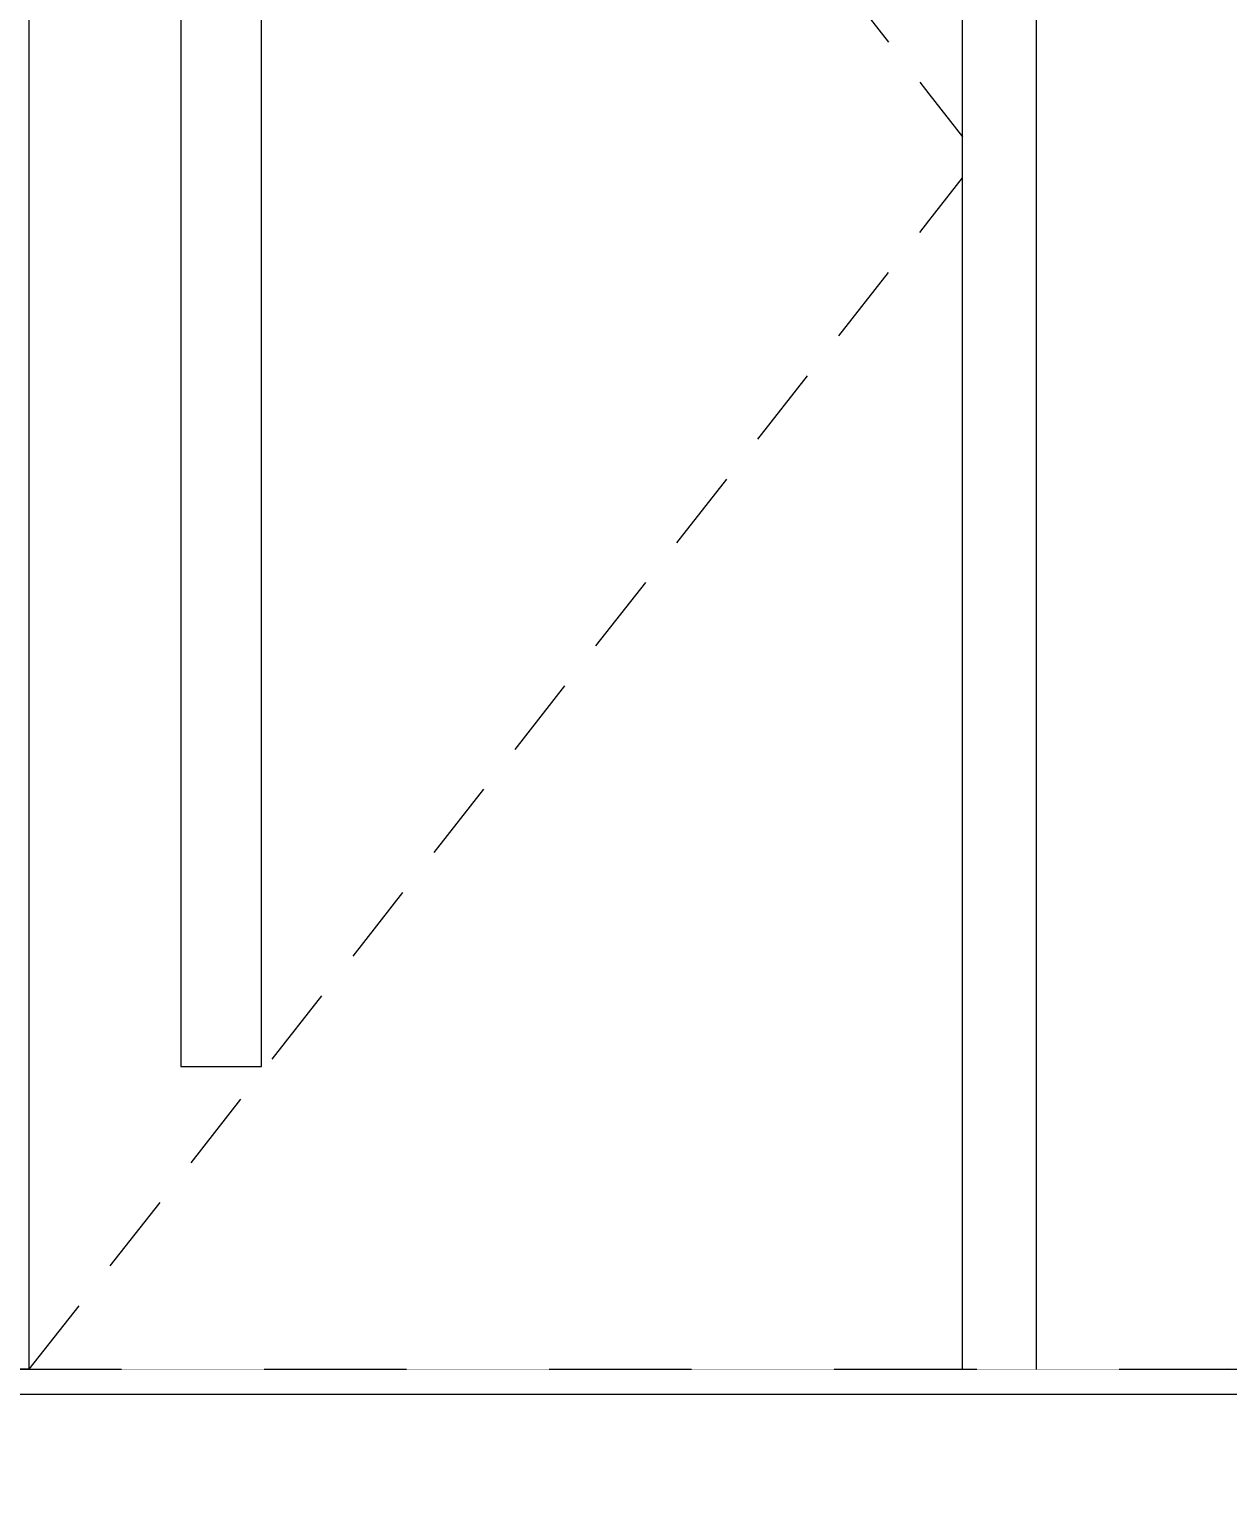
# Model space of a CAD drawing. Header units: millimetres. Extents: x -48147 to 1436659, y -488302 to 18123.
# Drawn here: x 1418390 to 1419576, y -471004 to -469555 of the extents above; entities that cross this region are included whole.
import ezdxf

# ---------------------------------------------------------------- set-up
doc = ezdxf.new("R2010")
doc.units = ezdxf.units.MM
doc.header["$MEASUREMENT"] = 0
doc.linetypes.add('Dashed', pattern=[2822.222233, 1411.111116, -1411.111116])
doc.linetypes.add('Wipeout_Contour', pattern=[1000, 0, -1000])
doc.layers.add('0_Pen_No__105', color=7, linetype='Continuous', lineweight=15, true_color=0xa6a6a6)
doc.layers.add('New_ArchiCAD Doors_Pen_No__63', color=7, linetype='Continuous', lineweight=20, true_color=0x606060)
for name, color, linetype in [('New_A-20-M_Floor_Slab', 7, 'Continuous'), ('New_A-25-M_Wall_Int', 7, 'Continuous'), ('New_A-95-D_1_20', 7, 'Continuous'), ('New_ArchiCAD Doors', 7, 'Continuous')]:
    doc.layers.add(name, color=color, linetype=linetype)
doc.layers.add('New_A-20-M_Floor_Slab_Pen_No__4', color=7, linetype='Continuous', lineweight=20)
doc.layers.add('New_A-95-D_1_20_Pen_No__1', color=7, linetype='Continuous', lineweight=13)
doc.styles.add('GENERATED_STYLE_1', font='')
doc.styles.get('GENERATED_STYLE_1').set_extended_font_data('Arial')
doc.dimstyles.new('GENERATED_STYLE__3', dxfattribs={"dimtxt": 125, "dimasz": 47.5, "dimexe": 0.18, "dimexo": 50, "dimgap": 0.09, "dimtad": 1, "dimdec": 0, "dimzin": 0, "dimdsep": 46, "dimtxsty": 'GENERATED_STYLE_1', "dimblk": 'ARROWHEAD_2', "dimblk1": 'ARROWHEAD_2', "dimblk2": 'ARROWHEAD_2', "dimcen": 0.09, "dimclrd": 7, "dimclre": 7, "dimclrt": 7, "dimadec": 0, "dimazin": 0, "dimtfac": 1, "dimtdec": 4, "dimtmove": 2, "dimatfit": 3, "dimfxl": 1, "dimtolj": 1, "dimtzin": 0, "dimarcsym": 0})
doc.dimstyles.new('GENERATED_STYLE__4', dxfattribs={"dimtxt": 125, "dimasz": 47.5, "dimexe": 0.18, "dimexo": 50, "dimgap": 0.09, "dimtad": 1, "dimdec": 0, "dimzin": 0, "dimdsep": 46, "dimtxsty": 'GENERATED_STYLE_1', "dimblk": 'ARROWHEAD_2', "dimblk1": 'ARROWHEAD_2', "dimblk2": 'ARROWHEAD_2', "dimcen": 0.09, "dimclrd": 7, "dimclre": 7, "dimclrt": 7, "dimadec": 0, "dimazin": 0, "dimtfac": 1, "dimtdec": 4, "dimtmove": 0, "dimatfit": 3, "dimfxl": 1, "dimtolj": 1, "dimtzin": 0, "dimarcsym": 0})

# ---------------------------------------------------------------- blocks, each defined once
blk = doc.blocks.new('Section Elem_188_2', base_point=(1424163.9, -483032.8))
at = {"color": 254, "linetype": 'Wipeout_Contour', "lineweight": 0, "ltscale": 5991344.725227162}
blk.add_wipeout([(1430462.9, -470882.8), (1413311.7, -470882.8), (1413311.7, -470907.8), (1430462.9, -470907.8)], dxfattribs=at).dxf.layer = 'New_A-20-M_Floor_Slab'
at = {"layer": 'New_A-20-M_Floor_Slab_Pen_No__4', "linetype": 'Continuous'}
blk.add_line((1419576, -470882.8), (1417525.4, -470882.8), dxfattribs=at)
at = {"color": 254, "linetype": 'Wipeout_Contour', "lineweight": 0, "ltscale": 11966422.32385214}
blk.add_wipeout([(1413311.7, -470907.8), (1413311.7, -471182.8), (1417425.4, -471182.8), (1417425.4, -471087.8), (1417525.4, -471087.8), (1417525.4, -471182.8), (1430462.9, -471182.8), (1430462.9, -470907.8)], dxfattribs=at).dxf.layer = 'New_A-20-M_Floor_Slab'
at = {"layer": 'New_A-20-M_Floor_Slab_Pen_No__4', "linetype": 'Continuous'}
blk.add_line((1430462.9, -470907.8), (1413311.7, -470907.8), dxfattribs=at)
blk = doc.blocks.new('Section Elem_211_2', base_point=(1424163.9, -483032.8))
at = {"color": 254, "linetype": 'Wipeout_Contour', "lineweight": 0, "ltscale": 43317279.84506462}
blk.add_wipeout([(1417539.3, -467451.1), (1417525.4, -467451.1), (1417525.4, -467857.8), (1419569.8, -467857.8), (1419569.8, -467882.8), (1417525.4, -467882.8), (1417525.4, -469543.8), (1417556.1, -469543.8), (1417564.1, -469561), (1417564.1, -470165.6), (1417556.1, -470182.8), (1417525.4, -470182.8), (1417525.4, -470882.8), (1417876.5, -470882.8), (1417876.5, -468424.8), (1419386.5, -468424.8), (1419386.5, -470882.8), (1419576, -470882.8), (1419576, -467245.4), (1417525.4, -467245.4), (1417525.4, -467282.8), (1419550.3, -467282.8), (1419550.3, -467300), (1419550.3, -467477.8), (1419550.3, -467480), (1419550.3, -467489.6), (1417539.3, -467489.6), (1417539.3, -467480), (1417539.3, -467477.8)], dxfattribs=at).dxf.layer = 'New_A-25-M_Wall_Int'
blk = doc.blocks.new('Section Elem_212_2', base_point=(1424163.9, -483032.8))
at = {"color": 254, "linetype": 'Wipeout_Contour', "lineweight": 0, "ltscale": 5980186.884034058}
blk.add_wipeout([(1419313.5, -470882.8), (1419386.5, -470882.8), (1419386.5, -468497.8), (1419313.5, -468497.8)], dxfattribs=at).dxf.layer = 'New_ArchiCAD Doors'
at = {"color": 254, "linetype": 'Wipeout_Contour', "lineweight": 0, "ltscale": 5976936.559243455}
blk.add_wipeout([(1418389.5, -470582.8), (1418539.5, -470582.8), (1418539.5, -468977.8), (1418389.5, -468977.8)], dxfattribs=at).dxf.layer = 'New_ArchiCAD Doors'
at = {"layer": 'New_ArchiCAD Doors_Pen_No__63', "linetype": 'Continuous'}
blk.add_line((1419386.5, -468497.8), (1419386.5, -470882.8), dxfattribs=at)
at = {"color": 254, "linetype": 'Wipeout_Contour', "lineweight": 0, "ltscale": 5978842.786253568}
blk.add_wipeout([(1418619.5, -468977.8), (1418619.5, -470582.8), (1419313.5, -470582.8), (1419313.5, -468977.8)], dxfattribs=at).dxf.layer = 'New_ArchiCAD Doors'
at = {"layer": 'New_ArchiCAD Doors_Pen_No__63', "linetype": 'Continuous'}
for p, q in [((1419191, -469505.4), (1419240.3, -469568.3)), ((1419271.1, -469607.7), (1419280.2, -469619.3)), ((1419280.2, -469619.3), (1419313.5, -469661.9)), ((1419280.2, -469745.3), (1419313.5, -469702.7)), ((1419271.1, -469756.9), (1419280.2, -469745.3)), ((1419191, -469859.2), (1419240.3, -469796.3)), ((1419110.8, -469961.6), (1419160.1, -469898.6)), ((1419030.7, -470064), (1419080, -470001)), ((1418950.5, -470166.3), (1418999.8, -470103.3)), ((1418870.4, -470268.7), (1418919.7, -470205.7)), ((1418790.2, -470371), (1418839.6, -470308)), ((1418710.1, -470473.4), (1418759.4, -470410.4))]:
    blk.add_line(p, q, dxfattribs=at)
at = {"color": 254, "linetype": 'Wipeout_Contour', "lineweight": 0, "ltscale": 8968795.43587097}
blk.add_wipeout([(1418389.5, -470882.8), (1419313.5, -470882.8), (1419313.5, -470582.8), (1418619.5, -470582.8), (1418539.5, -470582.8), (1418389.5, -470582.8)], dxfattribs=at).dxf.layer = 'New_ArchiCAD Doors'
at = {"layer": 'New_ArchiCAD Doors_Pen_No__63', "linetype": 'Continuous'}
for p, q in [((1418389.5, -470882.8), (1418389.5, -468497.8)), ((1419313.5, -470882.8), (1419313.5, -468497.8)), ((1418629.9, -470575.7), (1418679.3, -470512.7)), ((1418549.8, -470678.1), (1418599.1, -470615.1)), ((1418469.7, -470780.4), (1418519, -470717.5)), ((1418389.5, -470882.8), (1418438.8, -470819.8))]:
    blk.add_line(p, q, dxfattribs=at)
at = {"color": 254, "linetype": 'Wipeout_Contour', "lineweight": 0, "ltscale": 5977373.234780262}
blk.add_wipeout([(1418619.5, -470582.8), (1418619.5, -468977.8), (1418539.5, -468977.8), (1418539.5, -470582.8)], dxfattribs=at).dxf.layer = 'New_ArchiCAD Doors'
at = {"layer": 'New_ArchiCAD Doors_Pen_No__63', "linetype": 'Continuous'}
for p, q in [((1418539.5, -468977.8), (1418539.5, -470582.8)), ((1418619.5, -470582.8), (1418619.5, -468977.8)), ((1418539.5, -470582.8), (1418619.5, -470582.8))]:
    blk.add_line(p, q, dxfattribs=at)
blk = doc.blocks.new('*D526', base_point=(1424163.9, -483032.8))
at = {"layer": 'New_A-95-D_1_20_Pen_No__1', "linetype": 'Continuous'}
for p, q in [((1414179, -470864.8), (1414241.5, -470900.8)), ((1414179, -470889.8), (1414241.5, -470925.8)), ((1414210.3, -470907.8), (1414210.3, -470882.8)), ((1414257.2, -470907.8), (1414163.4, -470907.8)), ((1414210.3, -470938.4), (1414210.3, -470907.8))]:
    blk.add_line(p, q, dxfattribs=at)
at = {"layer": 'New_A-95-D_1_20_Pen_No__1', "insert": (1414185.3, -471135.1), "char_height": 125, "attachment_point": 7, "rotation": 90, "style": 'GENERATED_STYLE_1'}
blk.add_mtext('\\A1;{\\fArial|b0|i0|c0|p34;25}', dxfattribs=at)
blk = doc.blocks.new('ARROWHEAD_2')
at = {"color": 0, "linetype": 'Continuous', "lineweight": 0}
for p, q in [((-0.378, -0.655), (0.378, 0.655)), ((0, 0), (-1, 0))]:
    blk.add_line(p, q, dxfattribs=at)
blk = doc.blocks.new('*D527', base_point=(1424163.9, -483032.8))
at = {"layer": 'New_A-95-D_1_20_Pen_No__1', "linetype": 'Continuous'}
for p, q in [((1414179, -467264.8), (1414241.5, -467300.8)), ((1414257.2, -467282.8), (1414163.4, -467282.8)), ((1414210.3, -470882.8), (1414210.3, -467282.8)), ((1414179, -470864.8), (1414241.5, -470900.8)), ((1414257.2, -470882.8), (1414163.4, -470882.8)), ((1414210.3, -470907.8), (1414210.3, -470882.8))]:
    blk.add_line(p, q, dxfattribs=at)
at = {"layer": 'New_A-95-D_1_20_Pen_No__1', "insert": (1414185.3, -469297.3), "char_height": 125, "attachment_point": 7, "rotation": 90, "style": 'GENERATED_STYLE_1'}
blk.add_mtext('\\A1;{\\fArial|b0|i0|c0|p34;3,600}', dxfattribs=at)
blk = doc.blocks.new('S-23 Building Section_STORY_MARKER', base_point=(1424163.9, -483032.8))
at = {"layer": '0_Pen_No__105', "linetype": 'Dashed', "ltscale": 0.1}
blk.add_line((1400277.5, -470882.8), (1432997.4, -470882.8), dxfattribs=at)

msp = doc.modelspace()

# ---------------------------------------------------------------- block references
at = {"layer": 'New_A-20-M_Floor_Slab'}
msp.add_blockref('Section Elem_188_2', (1424163.9, -483032.8), dxfattribs=at)

# ---------------------------------------------------------------- next in the draw order: block references
at = {"layer": 'New_A-25-M_Wall_Int'}
msp.add_blockref('Section Elem_211_2', (1424163.9, -483032.8), dxfattribs=at)

# ---------------------------------------------------------------- next in the draw order: block references
at = {"layer": 'New_ArchiCAD Doors'}
msp.add_blockref('Section Elem_212_2', (1424163.9, -483032.8), dxfattribs=at)

# ---------------------------------------------------------------- next in the draw order: dimensions: what is measured, and where the dimension line sits
at = {"layer": 'New_A-95-D_1_20', "linetype": 'Continuous'}
for base, p1, p2, dimstyle, picture, middle in [((1414210.3, -467282.8), (1421901, -470882.8), (1414203.3, -467282.8), 'GENERATED_STYLE__4', '*D527', (1414122.8, -469060.1)), ((1414210.3, -470882.8), (1421901, -470907.8), (1421901, -470882.8), 'GENERATED_STYLE__3', '*D526', (1414122.8, -471029.7))]:
    dim = msp.add_linear_dim(base=base, p1=p1, p2=p2, angle=90, dimstyle=dimstyle, dxfattribs=at)
    dim.commit()
    dim.dimension.update_dxf_attribs({"geometry": picture, "text_midpoint": middle, "dimtype": 160, "text_rotation": 90})

# ---------------------------------------------------------------- next in the draw order: block references
at = {"linetype": 'Continuous', "lineweight": 0}
msp.add_blockref('S-23 Building Section_STORY_MARKER', (1424163.9, -483032.8), dxfattribs=at)

doc.saveas('drawing.dxf')
